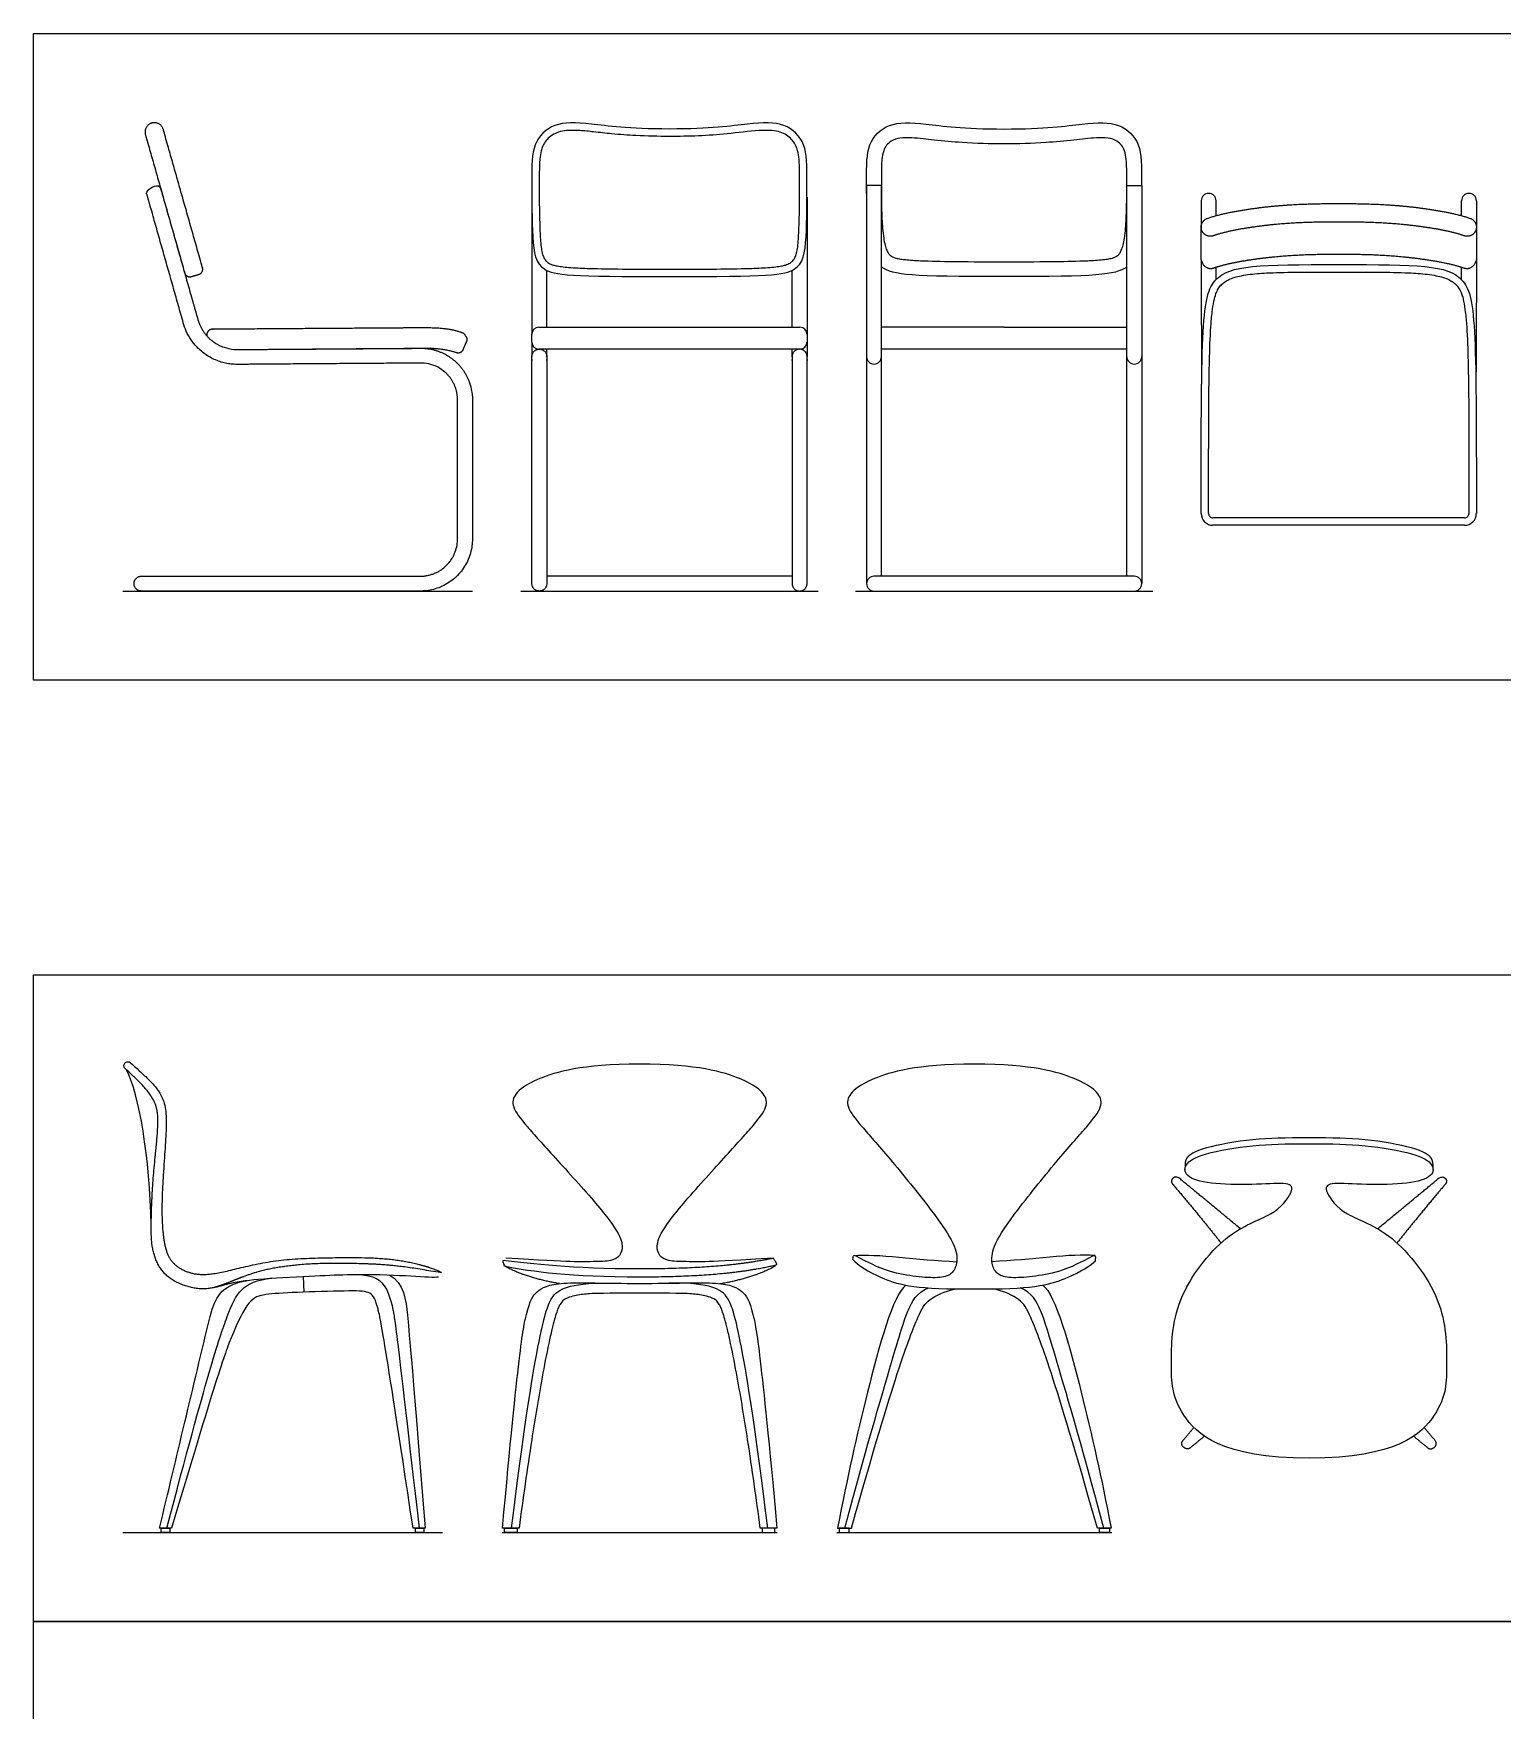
# Model space of a CAD drawing. Header units: millimetres. Extents: x 0 to 12.5, y -0.3 to 20.
# Drawn here: x 0.043 to 2.551, y 12.003 to 14.868 of the extents above; entities that cross this region are included whole.
import ezdxf

# ---------------------------------------------------------------- set-up
doc = ezdxf.new("R2010")
doc.units = ezdxf.units.MM
for name, color, linetype, true_color in [('AG-DETAILS', 7, 'Continuous', 0x66ffff), ('AG-DIAGRAM', 7, 'Continuous', 0xfecc66), ('AG-FURNITURE', 7, 'Continuous', 0x66ccff), ('X-VPRT', 6, 'Continuous', 0xff00ff)]:
    doc.layers.add(name, color=color, linetype=linetype, true_color=true_color)

msp = doc.modelspace()

# ---------------------------------------------------------------- linework, layer by layer
at = {"layer": 'AG-DETAILS'}
for p, q in [((0.8939, 14.589), (0.8939, 14.3547)), ((1.3638, 14.589), (1.3638, 14.3547)), ((0.9193, 14.3667), (0.9193, 14.4637)), ((1.3384, 14.3667), (1.3384, 14.4637)), ((0.8939, 14.3412), (0.8939, 14.3165)), ((1.3638, 14.3412), (1.3638, 14.3165)), ((2.2718, 14.041), (2.0569, 14.041)), ((2.4867, 14.041), (2.2718, 14.041))]:
    msp.add_line(p, q, dxfattribs=at)
for points in [[(1.3384, 13.9413), (1.1288, 13.9413), (0.9193, 13.9413)], [(0.9066, 13.9159), (1.1288, 13.9159), (1.3511, 13.9159)]]:
    msp.add_lwpolyline(points, dxfattribs=at)
for centre, radius, start, end in [((0.9066, 14.3163), 0.0127, 359.9999721663289, 0), ((1.3511, 14.3163), 0.0127, 180, 180.0000278336711), ((2.0569, 14.0483), 0.00734, 179.9983, 270), ((2.4867, 14.0483), 0.00734, 270, 0.0017)]:
    msp.add_arc(centre, radius, start, end, dxfattribs=at)
for points, knots in [([(1.1288, 14.6926), (1.1617, 14.6926), (1.2129, 14.6943), (1.2698, 14.7023), (1.2992, 14.7033), (1.3183, 14.7012), (1.3366, 14.6916), (1.3469, 14.6739), (1.3502, 14.6561), (1.351, 14.6368), (1.351, 14.6222), (1.351, 14.6138), (1.351, 14.5878), (1.351, 14.5611), (1.3495, 14.5216), (1.3481, 14.5046), (1.3462, 14.494), (1.3437, 14.486), (1.34, 14.4801), (1.3343, 14.4756), (1.3275, 14.4728), (1.3192, 14.4711), (1.3092, 14.4696), (1.291, 14.468), (1.2574, 14.4667), (1.2012, 14.4659), (1.1288, 14.4657), (1.0563, 14.4659), (1.0002, 14.4667), (0.9665, 14.468), (0.9483, 14.4696), (0.9383, 14.471), (0.93, 14.4728), (0.9232, 14.4755), (0.9176, 14.4801), (0.9138, 14.486), (0.9113, 14.494), (0.9095, 14.5046), (0.908, 14.5216), (0.9065, 14.5611), (0.9065, 14.5878), (0.9065, 14.6138), (0.9065, 14.6222), (0.9065, 14.6368), (0.9074, 14.6561), (0.9106, 14.6739), (0.9209, 14.6915), (0.9392, 14.7013), (0.9583, 14.7032), (0.9774, 14.7028), (1.0017, 14.7002), (1.0336, 14.6964), (1.0768, 14.6933), (1.1097, 14.6926), (1.1288, 14.6926)], [0, 0, 0, 0, 0.324064, 0.503475, 0.565012, 0.613289, 0.691419, 0.761686, 0.808042, 0.869189, 0.95155, 0.95155, 0.95155, 1.207333, 1.29653, 1.34068, 1.375696, 1.402101, 1.42295, 1.44388, 1.471995, 1.494949, 1.52741, 1.571121, 1.674852, 1.858808, 2.123519, 2.38823, 2.572185, 2.675917, 2.719628, 2.752089, 2.775043, 2.803158, 2.824088, 2.844937, 2.871342, 2.906358, 2.950508, 3.039705, 3.295488, 3.295488, 3.295488, 3.377848, 3.438996, 3.485352, 3.555619, 3.633749, 3.682026, 3.743563, 3.821034, 3.922974, 4.059144, 4.247038, 4.247038, 4.247038, 4.247038]), ([(1.7003, 14.6799), (1.7242, 14.6799), (1.7641, 14.6809), (1.8166, 14.6859), (1.8517, 14.6903), (1.8767, 14.6906), (1.892, 14.6864), (1.9014, 14.6778), (1.907, 14.6669), (1.9096, 14.65), (1.9098, 14.6242), (1.9099, 14.5905), (1.9092, 14.554), (1.9072, 14.5258), (1.9039, 14.5077), (1.901, 14.4989), (1.898, 14.4929), (1.8945, 14.4891), (1.8909, 14.487), (1.8872, 14.4853), (1.8819, 14.484), (1.8736, 14.4826), (1.8581, 14.481), (1.8271, 14.4795), (1.7729, 14.4786), (1.7003, 14.4784), (1.6277, 14.4786), (1.5735, 14.4795), (1.5424, 14.481), (1.5269, 14.4826), (1.5186, 14.484), (1.5134, 14.4853), (1.5096, 14.487), (1.5061, 14.4892), (1.5025, 14.4929), (1.4995, 14.499), (1.4966, 14.5077), (1.4933, 14.5258), (1.4914, 14.554), (1.4906, 14.5905), (1.4907, 14.6242), (1.4909, 14.6501), (1.4935, 14.6669), (1.4991, 14.6778), (1.5085, 14.6864), (1.5238, 14.6906), (1.5488, 14.6903), (1.584, 14.6859), (1.6365, 14.6809), (1.6763, 14.6799), (1.7003, 14.6799)], [0, 0, 0, 0, 0.235779, 0.391905, 0.51892, 0.584726, 0.637278, 0.672145, 0.706451, 0.757007, 0.838413, 0.961113, 1.088241, 1.198579, 1.238967, 1.268709, 1.289019, 1.305126, 1.319185, 1.329355, 1.345534, 1.372513, 1.41231, 1.498592, 1.678304, 1.945799, 2.213295, 2.393006, 2.479289, 2.519085, 2.546064, 2.562243, 2.572413, 2.586472, 2.602579, 2.62289, 2.652632, 2.693019, 2.803357, 2.930485, 3.053185, 3.134591, 3.185147, 3.219453, 3.25432, 3.306873, 3.372678, 3.499693, 3.65582, 3.891598, 3.891598, 3.891598, 3.891598]), ([(2.0496, 14.0483), (2.0496, 14.0997), (2.0495, 14.1865), (2.0503, 14.2931), (2.0523, 14.3567), (2.0552, 14.3908), (2.058, 14.4096), (2.0614, 14.4229), (2.0655, 14.4322), (2.0707, 14.4387), (2.0767, 14.4441), (2.0844, 14.4485), (2.0941, 14.4521), (2.1063, 14.4551), (2.1261, 14.458), (2.159, 14.4601), (2.2094, 14.4609), (2.2492, 14.4609), (2.2718, 14.4609)], [3.486959, 3.486959, 3.486959, 3.486959, 3.992461, 4.34181, 4.536068, 4.618279, 4.679172, 4.722431, 4.75312, 4.778495, 4.804142, 4.832037, 4.865301, 4.906145, 4.955876, 5.061343, 5.230435, 5.452806, 5.452806, 5.452806, 5.452806]), ([(2.2718, 14.4609), (2.2944, 14.4609), (2.3342, 14.4609), (2.3847, 14.4601), (2.4176, 14.458), (2.4373, 14.4551), (2.4495, 14.4521), (2.4593, 14.4485), (2.4669, 14.4441), (2.4729, 14.4387), (2.4781, 14.4322), (2.4822, 14.4229), (2.4856, 14.4096), (2.4884, 14.3908), (2.4913, 14.3567), (2.4933, 14.2931), (2.4941, 14.1865), (2.4941, 14.0997), (2.4941, 14.0483)], [0, 0, 0, 0, 0.222372, 0.391463, 0.49693, 0.546661, 0.587506, 0.620769, 0.648664, 0.674311, 0.699686, 0.730376, 0.773634, 0.834527, 0.916738, 1.110996, 1.460345, 1.965847, 1.965847, 1.965847, 1.965847])]:
    msp.add_open_spline(points, degree=3, knots=knots, dxfattribs=at)
for points in [[(0.9193, 14.3163), (0.9193, 14.3227), (0.9193, 14.3292)], [(1.3384, 14.3163), (1.3384, 14.3227), (1.3384, 14.3292)], [(1.4654, 14.3163), (1.4654, 14.0684), (1.4654, 13.9286)], [(1.4908, 13.9413), (1.4908, 14.0795), (1.4908, 14.3163)], [(1.9099, 13.9413), (1.9099, 14.0795), (1.9099, 14.3163)], [(1.9353, 14.3163), (1.9353, 14.0684), (1.9353, 13.9286)]]:
    msp.add_open_spline(points, degree=2, dxfattribs=at)
at = {"layer": 'AG-DIAGRAM'}
for points in [[(0.1954, 13.9159), (0.7923, 13.9159)], [(0.8748, 13.9159), (1.3828, 13.9159)], [(1.4463, 13.9159), (1.9543, 13.9159)], [(0.1954, 12.3076), (0.7415, 12.3076)], [(0.8431, 12.3076), (1.313, 12.3076)], [(1.4146, 12.3076), (1.8845, 12.3076)]]:
    msp.add_lwpolyline(points, dxfattribs=at)
at = {"layer": 'AG-FURNITURE'}
for p, q in [((1.4908, 14.6087), (1.4654, 14.6087)), ((1.9099, 14.6087), (1.9353, 14.6087)), ((2.0369, 14.5377), (2.0369, 14.5361)), ((2.0623, 14.448), (2.0623, 14.4689)), ((2.4814, 14.448), (2.4814, 14.4689)), ((1.4654, 14.3547), (1.4654, 14.3412)), ((1.7003, 14.3667), (1.4908, 14.3667)), ((1.7003, 14.3667), (1.9099, 14.3667))]:
    msp.add_line(p, q, dxfattribs=at)
for points in [[(2.0368, 14.4823), (2.0368, 14.5377)], [(2.5068, 14.5377), (2.5068, 14.4823)], [(1.9099, 14.3292), (1.7003, 14.3292), (1.4908, 14.3292)], [(0.5052, 12.7181), (0.5039, 12.7451)], [(0.7117, 12.3151), (0.691, 12.3151)], [(0.872, 12.3151), (0.8437, 12.3151)], [(1.3123, 12.3151), (1.284, 12.3151)], [(1.416, 12.3151), (1.4395, 12.3151)], [(1.883, 12.3151), (1.8596, 12.3151)]]:
    msp.add_lwpolyline(points, dxfattribs=at)
for points in [[(0.261, 12.3151), (0.2755, 12.3151), (0.2755, 12.3076), (0.261, 12.3076)], [(0.695, 12.3151), (0.7095, 12.3151), (0.7095, 12.3076), (0.695, 12.3076)], [(0.847, 12.3151), (0.8687, 12.3151), (0.8687, 12.3076), (0.847, 12.3076)], [(1.309, 12.3151), (1.2874, 12.3151), (1.2874, 12.3076), (1.309, 12.3076)], [(1.4188, 12.3151), (1.4188, 12.3076), (1.4359, 12.3076), (1.4359, 12.3151)], [(1.8802, 12.3151), (1.8802, 12.3076), (1.8631, 12.3076), (1.8631, 12.3151)]]:
    msp.add_lwpolyline(points, close=True, dxfattribs=at)
for centre, radius, start, end in [((2.0496, 14.5826), 0.0127, 90, 180), ((2.0496, 14.5826), 0.0127, 0, 90), ((2.4941, 14.5826), 0.0127, 90, 180), ((2.4941, 14.5826), 0.0127, 0, 90), ((0.9059, 14.3547), 0.012, 90, 180), ((1.3517, 14.3547), 0.012, 0, 90), ((0.9059, 14.3412), 0.012, 180, 270), ((1.3517, 14.3412), 0.012, 270, 0), ((1.4781, 14.3163), 0.0127, 180, 270), ((1.4781, 14.3163), 0.0127, 270, 0), ((1.9226, 14.3163), 0.0127, 180, 270), ((1.9226, 14.3163), 0.0127, 270, 0), ((2.0569, 14.0483), 0.02, 179.9983, 270), ((2.4867, 14.0483), 0.02, 270, 0.0017), ((1.4781, 13.9286), 0.0127, 90, 180), ((1.4781, 13.9286), 0.0127, 180, 270), ((1.9226, 13.9286), 0.0127, 360, 90), ((1.9226, 13.9286), 0.0127, 270, 0)]:
    msp.add_arc(centre, radius, start, end, dxfattribs=at)
for points, weights, degree, knots in [([(0.3121, 14.4531), (0.3034, 14.4507), (0.301, 14.4593), (0.2667, 14.58), (0.2339, 14.6959), (0.2296, 14.7111), (0.2449, 14.7155), (0.2601, 14.7198), (0.2645, 14.7045), (0.2973, 14.5887), (0.3315, 14.468), (0.334, 14.4593), (0.3253, 14.4569), (0.3187, 14.455), (0.3121, 14.4531)], [1, 0.707106781187, 1, 1, 1, 0.707106781186, 1, 0.707106781187, 1, 1, 1, 0.707106781186, 1, 1, 1], 2, [0, 0, 0, 0.046333, 0.046333, 0.869517, 0.869517, 0.951329, 0.951329, 1.033141, 1.033141, 1.856325, 1.856325, 1.902658, 1.902658, 1.952349, 1.952349, 1.952349]), ([(0.2272, 13.9413), (0.2145, 13.9413), (0.2145, 13.9286), (0.2145, 13.9159), (0.2272, 13.9159), (0.4653, 13.9159), (0.7034, 13.9159), (0.7923, 13.9159), (0.7923, 14.0048), (0.7923, 14.1216), (0.7923, 14.2429), (0.7923, 14.2795), (0.7663, 14.3053), (0.7403, 14.3311), (0.7037, 14.3308), (0.5477, 14.3297), (0.3916, 14.3285), (0.3381, 14.3281), (0.3236, 14.3796), (0.2911, 14.4941), (0.2586, 14.6087), (0.2464, 14.6052), (0.2342, 14.6018), (0.2667, 14.4872), (0.2991, 14.3727), (0.319, 14.3026), (0.3918, 14.3031), (0.5478, 14.3043), (0.7039, 14.3054), (0.7299, 14.3056), (0.7484, 14.2873), (0.7669, 14.269), (0.7669, 14.2429), (0.7669, 14.1216), (0.7669, 14.0048), (0.7669, 13.9413), (0.7034, 13.9413), (0.4653, 13.9413), (0.2272, 13.9413)], [1, 0.707106781187, 1, 0.707106781187, 1, 1, 1, 0.707106781187, 1, 1, 1, 0.923164575985, 1, 0.923164575985, 1, 1, 1, 0.795458239519, 1, 1, 1, 1, 1, 1, 1, 0.795458239519, 1, 1, 1, 0.923164575985, 1, 0.923164575985, 1, 1, 1, 0.707106781187, 1, 1, 1], 2, [0, 0, 0, 0.06545, 0.06545, 0.1309, 0.1309, 1.741609, 1.741609, 2.133747, 2.133747, 2.899356, 2.899356, 3.093816, 3.093816, 3.288276, 3.288276, 4.310625, 4.310625, 4.664273, 4.664273, 5.401345, 5.401345, 5.484678, 5.484678, 6.22175, 6.22175, 6.575397, 6.575397, 7.597746, 7.597746, 7.792207, 7.792207, 7.986667, 7.986667, 8.752276, 8.752276, 9.144413, 9.144413, 10.755123, 10.755123, 10.755123]), ([(2.2718, 14.5463), (2.2474, 14.5463), (2.2102, 14.5463), (2.1688, 14.5426), (2.1274, 14.539), (2.082, 14.5316), (2.0579, 14.5229), (2.0492, 14.5198), (2.0408, 14.5237), (2.0377, 14.5324), (2.0346, 14.5411), (2.0385, 14.5494), (2.0472, 14.5526), (2.0752, 14.5626), (2.123, 14.5702), (2.166, 14.5741), (2.209, 14.5779), (2.2474, 14.5779), (2.2718, 14.5779)], [1, 1, 1, 1, 1, 1, 1, 0.804737854124, 0.804737854124, 1, 0.804737854124, 0.804737854124, 1, 1, 1, 1, 1, 1, 1], 3, [-0.162613, -0.162613, -0.162613, -0.162613, 0.227851, 0.227851, 0.227851, 0.618315, 0.618315, 0.618315, 0.699622, 0.699622, 0.699622, 0.780928, 0.780928, 0.780928, 1.171392, 1.171392, 1.171392, 1.561856, 1.561856, 1.561856, 1.561856]), ([(2.2718, 14.5779), (2.2962, 14.5779), (2.3346, 14.5779), (2.3776, 14.5741), (2.4206, 14.5702), (2.4684, 14.5626), (2.4964, 14.5526), (2.5051, 14.5494), (2.509, 14.5411), (2.5059, 14.5324), (2.5028, 14.5237), (2.4944, 14.5198), (2.4857, 14.5229), (2.4616, 14.5316), (2.4162, 14.539), (2.3748, 14.5426), (2.3335, 14.5463), (2.2962, 14.5463), (2.2718, 14.5463)], [1, 1, 1, 1, 1, 1, 1, 0.804737854124, 0.804737854124, 1, 0.804737854124, 0.804737854124, 1, 1, 1, 1, 1, 1, 1], 3, [-1.887083, -1.887083, -1.887083, -1.887083, -1.496619, -1.496619, -1.496619, -1.106154, -1.106154, -1.106154, -1.024848, -1.024848, -1.024848, -0.943541, -0.943541, -0.943541, -0.553077, -0.553077, -0.553077, -0.162613, -0.162613, -0.162613, -0.162613]), ([(2.2718, 14.4909), (2.2474, 14.4909), (2.2102, 14.4909), (2.1688, 14.4872), (2.1274, 14.4835), (2.082, 14.4761), (2.0579, 14.4674), (2.0492, 14.4643), (2.0408, 14.4682), (2.0368, 14.4823)], [1, 1, 1, 1, 1, 1, 1, 0.804737854124, 0.804737854124, 0.896338950975], 3, [0.8809142, 0.8809142, 0.8809142, 0.8809142, 1.2798373, 1.2798373, 1.2798373, 1.6787604, 1.6787604, 1.6787604, 1.7618285, 1.7618285, 1.7618285, 1.7618285]), ([(2.5068, 14.4823), (2.5028, 14.4682), (2.4944, 14.4643), (2.4857, 14.4674), (2.4616, 14.4761), (2.4162, 14.4835), (2.3748, 14.4872), (2.3335, 14.4909), (2.2962, 14.4909), (2.2718, 14.4909)], [0.896338950975, 0.804737854124, 0.804737854124, 1, 1, 1, 1, 1, 1, 1], 3, [0, 0, 0, 0, 0.083068, 0.083068, 0.083068, 0.4819911, 0.4819911, 0.4819911, 0.8809142, 0.8809142, 0.8809142, 0.8809142]), ([(0.3916, 14.3285), (0.5089, 14.3293), (0.6203, 14.3301), (0.7204, 14.3308), (0.7292, 14.3308), (0.7516, 14.3285), (0.7648, 14.3235), (0.7698, 14.3217), (0.7748, 14.3238), (0.7768, 14.3287), (0.7789, 14.3337), (0.781, 14.3386), (0.7831, 14.3436), (0.7841, 14.346), (0.7841, 14.3486), (0.7777, 14.356), (0.7618, 14.3621), (0.7472, 14.3659), (0.7007, 14.3655), (0.6065, 14.3649), (0.4813, 14.364), (0.348, 14.3631), (0.3425, 14.3631), (0.3386, 14.3591), (0.3386, 14.3521)], [1, 1, 1, 1, 1, 1, 1, 0.814409273309, 0.814409273309, 1, 1, 1, 1, 0.947202251396, 0.947202251396, 1, 1, 1, 1, 1, 1, 1, 0.804737854124, 0.804737854124, 1], 3, [0.172732, 0.172732, 0.172732, 0.172732, 1.188332, 1.188332, 1.188332, 1.307325, 1.307325, 1.307325, 1.354769, 1.354769, 1.354769, 1.40768, 1.40768, 1.40768, 1.457398, 1.457398, 1.457398, 1.586819, 1.586819, 1.586819, 2.808699, 2.808699, 2.808699, 2.857429, 2.857429, 2.857429, 2.857429]), ([(0.9066, 14.3292), (0.8939, 14.3292), (0.8939, 14.3165), (0.8939, 14.0685), (0.8939, 13.9286), (0.8939, 13.9159), (0.9066, 13.9159), (0.9193, 13.9159), (0.9193, 13.9286), (0.9193, 14.0685), (0.9193, 14.3165), (0.9193, 14.3292), (0.9066, 14.3292)], [1, 0.707106781187, 1, 1, 1, 0.707106781187, 1, 0.707106781186, 1, 1, 1, 0.707106781187, 1], 2, [0, 0, 0, 0.06545, 0.06545, 1.500558, 1.500558, 1.566008, 1.566008, 1.631458, 1.631458, 3.066567, 3.066567, 3.132016, 3.132016, 3.132016]), ([(1.3511, 14.3292), (1.3638, 14.3292), (1.3638, 14.3165), (1.3638, 14.0685), (1.3638, 13.9286), (1.3638, 13.9159), (1.3511, 13.9159), (1.3384, 13.9159), (1.3384, 13.9286), (1.3384, 14.0685), (1.3384, 14.3165), (1.3384, 14.3292), (1.3511, 14.3292)], [1, 0.707106781187, 1, 1, 1, 0.707106781187, 1, 0.707106781186, 1, 1, 1, 0.707106781187, 1], 2, [0, 0, 0, 0.06545, 0.06545, 1.500558, 1.500558, 1.566008, 1.566008, 1.631458, 1.631458, 3.066567, 3.066567, 3.132016, 3.132016, 3.132016]), ([(0.3904, 12.7403), (0.4042, 12.7457), (0.4339, 12.7569), (0.5119, 12.7681), (0.6102, 12.7671), (0.6703, 12.7639), (0.7396, 12.7506), (0.739, 12.7517), (0.7381, 12.7525), (0.7239, 12.7599), (0.6651, 12.7775), (0.5582, 12.7775), (0.4501, 12.7748), (0.363, 12.7501), (0.3181, 12.7456), (0.2809, 12.7634), (0.2652, 12.7924), (0.2597, 12.8671), (0.2701, 12.9888), (0.2712, 13.056), (0.2329, 13.0877), (0.2083, 13.1103), (0.2051, 13.1128), (0.2011, 13.1123), (0.1986, 13.1092), (0.1961, 13.1061), (0.1966, 13.1021), (0.1997, 13.0996), (0.22, 13.0819), (0.2472, 13.053), (0.2595, 13.0201), (0.2467, 12.9228), (0.243, 12.8276), (0.2449, 12.7852), (0.2664, 12.7414), (0.3185, 12.7218), (0.3511, 12.724), (0.3766, 12.7348), (0.3904, 12.7403)], [1, 1, 1, 1, 1, 1, 1, 0.949253009592, 0.949253009592, 1, 1, 1, 1, 1, 1, 1, 1, 1, 1, 1, 1, 1, 0.804737851228, 0.804737851228, 1, 0.804737851228, 0.804737851228, 1, 1, 1, 1, 1, 1, 1, 1, 1, 1, 1, 1], 3, [0, 0, 0, 0, 0.186933, 0.373866, 0.641055, 0.942088, 0.942088, 0.942088, 0.953369, 0.953369, 1.161768, 1.370167, 1.578566, 1.786965, 1.995364, 2.203763, 2.412162, 2.620561, 2.82896, 3.037359, 3.245758, 3.245758, 3.245758, 3.280311, 3.280311, 3.280311, 3.314863, 3.314863, 3.314863, 3.508726, 3.70259, 3.896453, 4.090316, 4.284179, 4.478042, 4.671905, 4.858838, 5.045771, 5.045771, 5.045771, 5.045771]), ([(2.1039, 12.8265), (2.0477, 12.8728), (1.9982, 12.9137), (1.9936, 12.9175), (1.9883, 12.9125), (1.9837, 12.9083), (1.9876, 12.9033), (2.0335, 12.8492), (2.0707, 12.8022)], [1, 1, 1, 0.751543755732, 1, 0.734901236309, 1, 1, 1], 2, [0.0508275, 0.0508275, 0.0508275, 0.4164733, 0.4164733, 0.4529733, 0.4529733, 0.4861549, 0.4861549, 0.8797331, 0.8797331, 0.8797331]), ([(2.3382, 12.8265), (2.3943, 12.8728), (2.4438, 12.9137), (2.4484, 12.9175), (2.4537, 12.9125), (2.4583, 12.9083), (2.4544, 12.9033), (2.4085, 12.8492), (2.3713, 12.8022)], [1, 1, 1, 0.751543755732, 1, 0.734901236309, 1, 1, 1], 2, [0.0508275, 0.0508275, 0.0508275, 0.4164733, 0.4164733, 0.4529733, 0.4529733, 0.4861549, 0.4861549, 0.8797331, 0.8797331, 0.8797331]), ([(1.078, 12.7443), (1.1963, 12.7443), (1.262, 12.7532), (1.3117, 12.7649), (1.3124, 12.766), (1.3126, 12.7673), (1.3059, 12.7759), (1.2612, 12.7667), (1.1958, 12.7577), (1.078, 12.7577)], [1, 1, 1, 1, 0.948209860079, 0.948209860079, 1, 1, 1, 1], 3, [0, 0, 0, 0, 0.763133, 0.763133, 0.763133, 0.812336, 0.812336, 0.812336, 1.559693, 1.559693, 1.559693, 1.559693]), ([(2.0423, 12.472), (2.0301, 12.4619), (2.0182, 12.4521), (2.0127, 12.4475), (2.0063, 12.4535), (2.0008, 12.4586), (2.0055, 12.4644), (2.015, 12.4757), (2.0243, 12.4867)], [1, 1, 1, 0.751543755732, 1, 0.734901236309, 1, 1, 1], 2, [0.3428885, 0.3428885, 0.3428885, 0.4164733, 0.4164733, 0.4529733, 0.4529733, 0.4861549, 0.4861549, 0.5547903, 0.5547903, 0.5547903]), ([(2.3997, 12.472), (2.4119, 12.4619), (2.4238, 12.4521), (2.4293, 12.4475), (2.4357, 12.4535), (2.4412, 12.4586), (2.4365, 12.4644), (2.427, 12.4757), (2.4177, 12.4867)], [1, 1, 1, 0.751543755732, 1, 0.734901236309, 1, 1, 1], 2, [0.3428885, 0.3428885, 0.3428885, 0.4164733, 0.4164733, 0.4529733, 0.4529733, 0.4861549, 0.4861549, 0.5547903, 0.5547903, 0.5547903])]:
    msp.add_rational_spline(points, weights, degree=degree, knots=knots, dxfattribs=at)
for points, knots in [([(1.1288, 14.7053), (1.1998, 14.7053), (1.2696, 14.716), (1.3282, 14.7175), (1.3637, 14.6815), (1.3637, 14.6247), (1.3637, 14.5108), (1.3542, 14.4581), (1.2979, 14.4531), (1.1288, 14.4531), (0.9596, 14.4531), (0.9033, 14.4581), (0.8938, 14.5108), (0.8938, 14.6247), (0.8938, 14.6815), (0.9294, 14.7175), (0.988, 14.716), (1.0578, 14.7053), (1.1288, 14.7053)], [0, 0, 0, 0, 0.345543, 0.691086, 1.036629, 1.382172, 1.727715, 2.073258, 2.418801, 2.418801, 2.418801, 2.764344, 3.109887, 3.45543, 3.800973, 4.146516, 4.492059, 4.837602, 4.837602, 4.837602, 4.837602]), ([(1.4654, 14.5953), (1.4653, 14.6022), (1.4653, 14.6395), (1.4653, 14.6815), (1.5009, 14.7175), (1.5595, 14.716), (1.6293, 14.7053), (1.7003, 14.7053), (1.7713, 14.7053), (1.8411, 14.716), (1.8997, 14.7175), (1.9352, 14.6815), (1.9352, 14.6437), (1.9352, 14.6087)], [3.37938, 3.37938, 3.37938, 3.37938, 3.456119, 3.804791, 4.153464, 4.502137, 4.85081, 4.85081, 4.85081, 5.199482, 5.548155, 5.896828, 6.245501, 6.245501, 6.245501, 6.245501]), ([(1.9099, 14.4693), (1.8878, 14.4556), (1.861, 14.4531), (1.7003, 14.4531), (1.5395, 14.4531), (1.5127, 14.4556), (1.4908, 14.4692)], [6.8725256, 6.8725256, 6.8725256, 6.8725256, 7.2561148, 7.2561148, 7.2561148, 7.639704, 7.639704, 7.639704, 7.639704]), ([(2.0369, 14.0483), (2.0369, 14.3701), (2.0378, 14.4736), (2.1356, 14.4736), (2.2718, 14.4736)], [-2.194488, -2.194488, -2.194488, -2.194488, -1.100795, 0.015212, 0.015212, 0.015212, 0.015212]), ([(2.2718, 14.4736), (2.408, 14.4736), (2.5058, 14.4736), (2.5067, 14.3701), (2.5068, 14.0483)], [0.015212, 0.015212, 0.015212, 0.015212, 1.131219, 2.224912, 2.224912, 2.224912, 2.224912]), ([(1.078, 13.1077), (0.9784, 13.1077), (0.8897, 13.0799), (0.864, 13.0563), (0.8576, 13.0366), (0.8829, 13.0035), (0.9279, 12.954), (1.0105, 12.8632), (1.0467, 12.8136), (1.0496, 12.7909), (1.0422, 12.7768), (1.0252, 12.77), (0.9931, 12.7706), (0.9675, 12.769), (0.8494, 12.776)], [3.404803, 3.404803, 3.404803, 3.404803, 3.605154, 3.805505, 4.005856, 4.206207, 4.406559, 4.60691, 4.807261, 5.007612, 5.207963, 5.408314, 5.608666, 5.762262, 5.762262, 5.762262, 5.762262]), ([(1.3066, 12.776), (1.1885, 12.769), (1.1629, 12.7706), (1.1308, 12.77), (1.1138, 12.7768), (1.1064, 12.7909), (1.1093, 12.8136), (1.1455, 12.8632), (1.2281, 12.954), (1.2731, 13.0035), (1.2984, 13.0366), (1.292, 13.0563), (1.2663, 13.0799), (1.1776, 13.1077), (1.078, 13.1077)], [1.047344, 1.047344, 1.047344, 1.047344, 1.20094, 1.401291, 1.601642, 1.801994, 2.002345, 2.202696, 2.403047, 2.603398, 2.803749, 3.004101, 3.204452, 3.404803, 3.404803, 3.404803, 3.404803]), ([(1.6328, 12.7236), (1.5437, 12.7236), (1.4936, 12.7386), (1.4499, 12.7638), (1.4416, 12.7744), (1.4421, 12.7805), (1.4412, 12.7832), (1.4527, 12.777), (1.4844, 12.7599), (1.5172, 12.749), (1.5619, 12.7429), (1.5967, 12.742), (1.6137, 12.7506), (1.6211, 12.7687), (1.6182, 12.7976), (1.582, 12.852), (1.4994, 12.954), (1.4544, 13.0035), (1.4291, 13.0366), (1.4355, 13.0563), (1.4612, 13.0799), (1.5499, 13.1077), (1.6495, 13.1077), (1.7491, 13.1077), (1.8378, 13.0799), (1.8635, 13.0563), (1.8699, 13.0366), (1.8446, 13.0035), (1.7996, 12.954), (1.717, 12.852), (1.6808, 12.7976), (1.6779, 12.7687), (1.6853, 12.7506), (1.7023, 12.742), (1.7371, 12.7429), (1.7818, 12.749), (1.8146, 12.7599), (1.8463, 12.777), (1.8578, 12.7832), (1.8569, 12.7805), (1.8565, 12.7717), (1.8491, 12.7638), (1.8054, 12.7386), (1.7553, 12.7236), (1.6662, 12.7236), (1.6607, 12.7236), (1.6551, 12.7236), (1.6495, 12.7236), (1.6439, 12.7236), (1.6384, 12.7236), (1.6328, 12.7236)], [0.012785, 0.012785, 0.012785, 0.012785, 0.408421, 0.727748, 0.727748, 0.727748, 0.800238, 0.800238, 0.800238, 1.000589, 1.20094, 1.401291, 1.601642, 1.801994, 2.002345, 2.202696, 2.403047, 2.603398, 2.803749, 3.004101, 3.204452, 3.404803, 3.404803, 3.404803, 3.605154, 3.805505, 4.005856, 4.206207, 4.406559, 4.60691, 4.807261, 5.007612, 5.207963, 5.408314, 5.608666, 5.809017, 6.009368, 6.009368, 6.009368, 6.091485, 6.091485, 6.091485, 6.401185, 6.796821, 6.796821, 6.796821, 6.851689, 6.851689, 6.851689, 6.906557, 6.906557, 6.906557, 6.906557]), ([(2.4328, 12.9276), (2.4328, 12.9397), (2.432, 12.9487), (2.4067, 12.965), (2.3147, 12.9807), (2.2617, 12.9817), (2.221, 12.9817), (2.1803, 12.9817), (2.1273, 12.9807), (2.0353, 12.965), (2.01, 12.9487), (2.0092, 12.9397), (2.0092, 12.9276)], [3.096605, 3.096605, 3.096605, 3.096605, 3.276524, 3.57439, 3.872255, 4.170121, 4.170121, 4.170121, 4.467987, 4.765853, 5.063719, 5.243637, 5.243637, 5.243637, 5.243637]), ([(2.221, 12.4346), (2.371, 12.4346), (2.456, 12.5162), (2.456, 12.5884), (2.456, 12.7037), (2.3604, 12.8264), (2.279, 12.8477), (2.2454, 12.8932), (2.2533, 12.9061), (2.306, 12.9016), (2.3855, 12.9016), (2.4324, 12.913), (2.4358, 12.9362), (2.4067, 12.9549), (2.3147, 12.9706), (2.2617, 12.9717), (2.221, 12.9717), (2.1803, 12.9717), (2.1273, 12.9706), (2.0353, 12.9549), (2.0062, 12.9362), (2.0096, 12.913), (2.0565, 12.9016), (2.136, 12.9016), (2.1887, 12.9061), (2.1966, 12.8932), (2.163, 12.8477), (2.0816, 12.8264), (1.9861, 12.7037), (1.9861, 12.5884), (1.9861, 12.5162), (2.071, 12.4346), (2.221, 12.4346)], [0, 0, 0, 0, 0.297866, 0.595732, 0.893597, 1.191463, 1.489329, 1.787195, 2.085061, 2.382926, 2.680792, 2.978658, 3.276524, 3.57439, 3.872255, 4.170121, 4.170121, 4.170121, 4.467987, 4.765853, 5.063719, 5.361584, 5.65945, 5.957316, 6.255182, 6.553048, 6.850913, 7.148779, 7.446645, 7.744511, 8.042377, 8.340242, 8.340242, 8.340242, 8.340242]), ([(1.078, 12.7577), (0.9602, 12.7577), (0.8948, 12.7667), (0.8445, 12.7723), (0.8442, 12.771), (0.844, 12.7698), (0.8473, 12.7628), (0.894, 12.7532), (0.9597, 12.7443), (1.078, 12.7443)], [1.559693, 1.559693, 1.559693, 1.559693, 2.331275, 2.331275, 2.331275, 2.368624, 2.368624, 2.368624, 3.119387, 3.119387, 3.119387, 3.119387]), ([(0.2705, 12.3151), (0.3394, 12.5766), (0.3783, 12.6969), (0.3995, 12.7365), (0.4497, 12.742)], [0.007678, 0.007678, 0.007678, 0.007678, 0.819215, 1.638431, 1.638431, 1.638431, 1.638431]), ([(0.3443, 12.6764), (0.3529, 12.7128), (0.3813, 12.7335), (0.4149, 12.7406), (0.5219, 12.7461), (0.5774, 12.7484), (0.6406, 12.749), (0.6586, 12.6866), (0.6628, 12.6506), (0.7013, 12.3151)], [6.354153, 6.354153, 6.354153, 6.354153, 6.71971, 7.085268, 7.450825, 7.816382, 8.181939, 8.547496, 8.910376, 8.910376, 8.910376, 8.910376]), ([(0.3532, 12.7266), (0.3621, 12.7286), (0.3803, 12.7343), (0.3988, 12.7372), (0.408, 12.7381)], [0, 0, 0, 0, 0.3040394, 0.607039, 0.607039, 0.607039, 0.607039]), ([(0.6502, 12.7475), (0.6757, 12.7344), (0.6828, 12.665), (0.6864, 12.6274), (0.7117, 12.3151)], [0.281539, 0.281539, 0.281539, 0.281539, 0.917182, 1.706072, 1.706072, 1.706072, 1.706072]), ([(0.8437, 12.3151), (0.8711, 12.6144), (0.8858, 12.6969), (0.9006, 12.7201), (0.932, 12.7372), (1.0195, 12.733), (1.078, 12.733)], [0.004033, 0.004033, 0.004033, 0.004033, 0.491829, 0.983659, 1.475488, 1.967318, 1.967318, 1.967318, 1.967318]), ([(0.8593, 12.3151), (0.8793, 12.48), (0.909, 12.6621), (0.9264, 12.7117), (0.9482, 12.7278), (0.9884, 12.734), (1.0284, 12.7334)], [0.006288, 0.006288, 0.006288, 0.006288, 0.42524, 0.850481, 1.275721, 1.700962, 1.700962, 1.700962, 1.700962]), ([(1.078, 12.733), (1.1365, 12.733), (1.224, 12.7372), (1.2554, 12.7201), (1.2702, 12.6969), (1.2849, 12.6144), (1.3123, 12.3151)], [1.967318, 1.967318, 1.967318, 1.967318, 2.459147, 2.950977, 3.442806, 3.930603, 3.930603, 3.930603, 3.930603]), ([(1.2967, 12.3151), (1.2767, 12.48), (1.247, 12.6621), (1.2296, 12.7117), (1.2078, 12.7278), (1.1676, 12.734), (1.1276, 12.7334)], [0.006288, 0.006288, 0.006288, 0.006288, 0.42524, 0.850481, 1.275721, 1.700962, 1.700962, 1.700962, 1.700962]), ([(1.5327, 12.7301), (1.5105, 12.714), (1.4635, 12.5393), (1.4329, 12.4039), (1.416, 12.3151)], [0, 0, 0, 0, 0.730295, 1.440794, 1.440794, 1.440794, 1.440794]), ([(1.4283, 12.3151), (1.4681, 12.4627), (1.5231, 12.6494), (1.5351, 12.6864), (1.5508, 12.7175), (1.571, 12.7254)], [0.008049, 0.008049, 0.008049, 0.008049, 0.48765, 0.975299, 1.462949, 1.462949, 1.462949, 1.462949]), ([(1.4395, 12.3151), (1.478, 12.4508), (1.5246, 12.6053), (1.5564, 12.6843), (1.5687, 12.7053), (1.598, 12.7195), (1.6178, 12.7237)], [1.517814, 1.517814, 1.517814, 1.517814, 1.899715, 2.288574, 2.677432, 3.066291, 3.066291, 3.066291, 3.066291]), ([(1.8596, 12.3151), (1.821, 12.4508), (1.7744, 12.6053), (1.7426, 12.6843), (1.7303, 12.7053), (1.7011, 12.7195), (1.6813, 12.7237)], [1.517814, 1.517814, 1.517814, 1.517814, 1.899715, 2.288574, 2.677432, 3.066291, 3.066291, 3.066291, 3.066291]), ([(1.8707, 12.3151), (1.8309, 12.4627), (1.7759, 12.6494), (1.7639, 12.6864), (1.7482, 12.7175), (1.728, 12.7254)], [0.008049, 0.008049, 0.008049, 0.008049, 0.48765, 0.975299, 1.462949, 1.462949, 1.462949, 1.462949]), ([(1.7663, 12.7301), (1.7886, 12.714), (1.8355, 12.5393), (1.8661, 12.4039), (1.883, 12.3151)], [0, 0, 0, 0, 0.730295, 1.440794, 1.440794, 1.440794, 1.440794]), ([(0.691, 12.3151), (0.6399, 12.6552), (0.6287, 12.7039), (0.6185, 12.72), (0.584, 12.7206), (0.4856, 12.7177), (0.4353, 12.7145), (0.4115, 12.7077), (0.3825, 12.6489), (0.3588, 12.5845), (0.2786, 12.3151)], [1.745812, 1.745812, 1.745812, 1.745812, 2.174033, 2.608428, 3.042822, 3.477217, 3.911612, 4.346006, 4.780401, 5.210845, 5.210845, 5.210845, 5.210845]), ([(1.078, 12.7161), (1.0162, 12.7162), (0.9967, 12.716), (0.9731, 12.7136), (0.96, 12.7103), (0.9523, 12.7074), (0.9464, 12.7038), (0.9423, 12.6978), (0.9388, 12.6912), (0.9358, 12.6827), (0.932, 12.6702), (0.9275, 12.6524), (0.9202, 12.6194), (0.9081, 12.5567), (0.8909, 12.4515), (0.8788, 12.3655), (0.872, 12.3151)], [5.60013, 5.60013, 5.60013, 5.60013, 5.717587, 5.792302, 5.833048, 5.850112, 5.873432, 5.900102, 5.919923, 5.947621, 5.988876, 6.047924, 6.128499, 6.321372, 6.676741, 7.177006, 7.177006, 7.177006, 7.177006]), ([(1.284, 12.3151), (1.2772, 12.3655), (1.2651, 12.4515), (1.2479, 12.5567), (1.2358, 12.6194), (1.2285, 12.6524), (1.224, 12.6702), (1.2202, 12.6827), (1.2172, 12.6912), (1.2137, 12.6978), (1.2096, 12.7038), (1.2037, 12.7074), (1.196, 12.7103), (1.1829, 12.7136), (1.1593, 12.716), (1.1398, 12.7162), (1.078, 12.7161)], [4.023254, 4.023254, 4.023254, 4.023254, 4.523518, 4.878887, 5.071761, 5.152336, 5.211384, 5.252639, 5.280337, 5.300157, 5.326828, 5.350148, 5.367212, 5.407957, 5.482672, 5.60013, 5.60013, 5.60013, 5.60013])]:
    msp.add_open_spline(points, degree=3, knots=knots, dxfattribs=at)
for points, degree in [([(1.4654, 14.6087), (1.4654, 14.4625), (1.4654, 14.3163)], 2), ([(1.4908, 14.3163), (1.4908, 14.4625), (1.4908, 14.6087)], 2), ([(1.9099, 14.3163), (1.9099, 14.4625), (1.9099, 14.6087)], 2), ([(1.9353, 14.6087), (1.9353, 14.4625), (1.9353, 14.3163)], 2), ([(2.0369, 14.5826), (2.0369, 14.5593), (2.0369, 14.5361)], 2), ([(2.0623, 14.5573), (2.0623, 14.5699), (2.0623, 14.5826)], 2), ([(2.4814, 14.5573), (2.4814, 14.5699), (2.4814, 14.5826)], 2), ([(2.5068, 14.5826), (2.5068, 14.5593), (2.5068, 14.5361)], 2), ([(2.0369, 14.4806), (2.0369, 14.3822), (2.0376, 14.2693)], 2), ([(2.5068, 14.4806), (2.5068, 14.3822), (2.506, 14.2693)], 2), ([(0.8939, 14.3412), (0.8939, 14.348), (0.8939, 14.3547)], 2), ([(0.9059, 14.3667), (1.0173, 14.3667), (1.1288, 14.3667)], 2), ([(1.1288, 14.3667), (1.2403, 14.3667), (1.3517, 14.3667)], 2), ([(1.3638, 14.3547), (1.3638, 14.348), (1.3638, 14.3412)], 2), ([(1.1288, 14.3292), (1.0173, 14.3292), (0.9059, 14.3292)], 2), ([(1.3517, 14.3292), (1.2403, 14.3292), (1.1288, 14.3292)], 2), ([(2.2718, 14.0283), (2.2002, 14.0283), (2.1285, 14.0283), (2.0569, 14.0283)], 3), ([(2.4867, 14.0283), (2.4151, 14.0283), (2.3434, 14.0283), (2.2718, 14.0283)], 3), ([(1.9226, 13.9413), (1.7003, 13.9413), (1.4781, 13.9413)], 2), ([(1.4781, 13.9159), (1.7003, 13.9159), (1.9226, 13.9159)], 2), ([(0.2439, 12.8324), (0.2411, 12.9478), (0.2236, 13.0565), (0.2017, 13.098)], 3), ([(1.4439, 12.7806), (1.4823, 12.7844), (1.552, 12.7731), (1.6194, 12.7701)], 3), ([(1.8551, 12.7806), (1.8167, 12.7844), (1.747, 12.7731), (1.6796, 12.7701)], 3), ([(0.941, 12.7327), (0.8824, 12.7426), (0.846, 12.7633)], 2), ([(1.215, 12.7327), (1.2737, 12.7426), (1.31, 12.7633)], 2), ([(0.5965, 12.7482), (0.6672, 12.7491), (0.7221, 12.7422), (0.7342, 12.7443)], 3), ([(0.2582, 12.3151), (0.2869, 12.4355), (0.3156, 12.556), (0.3443, 12.6764)], 3), ([(0.2786, 12.3151), (0.2684, 12.3151), (0.2582, 12.3151)], 2)]:
    msp.add_open_spline(points, degree=degree, dxfattribs=at)
at = {"layer": 'X-VPRT'}
for points in [[(0.043, 14.8684), (2.6592, 14.8684), (2.6592, 13.7635), (0.043, 13.7635)], [(0.043, 13.2601), (2.6084, 13.2601), (2.6084, 12.1552), (0.043, 12.1552)], [(0.043, 12.1552), (2.9513, 12.1552), (2.9513, 10.9233), (0.043, 10.9233)]]:
    msp.add_lwpolyline(points, close=True, dxfattribs=at)

doc.saveas('drawing.dxf')
